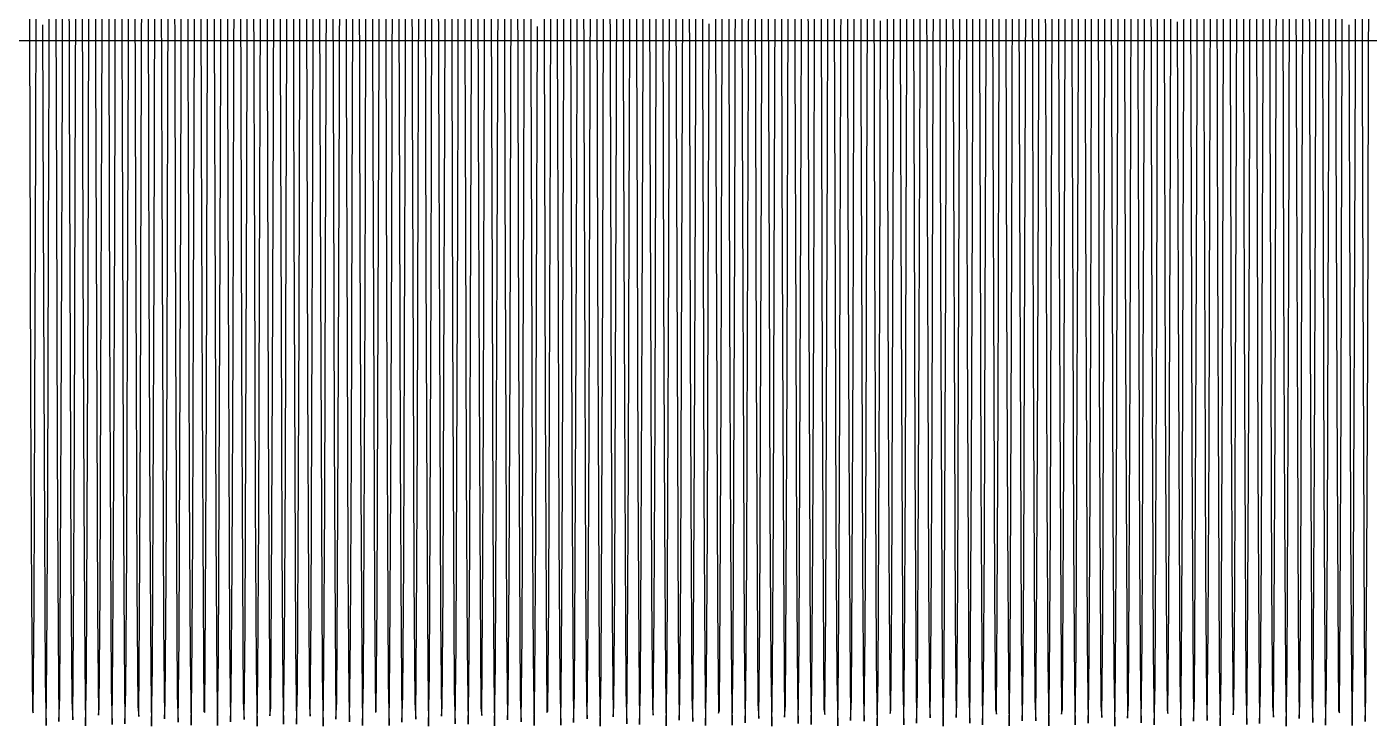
# Model space of a CAD drawing. Header units: metres. Extents: x 5 to 509, y -1 to 159.
# Drawn here: x 99.05 to 114.7, y 121 to 129.16 of the extents above; entities that cross this region are included whole.
import ezdxf

# ---------------------------------------------------------------- set-up
doc = ezdxf.new("R2010")
doc.units = ezdxf.units.M
doc.layers.add('BASE', color=8, linetype='Continuous')
doc.layers.add('WAVE', color=7, linetype='Continuous')

msp = doc.modelspace()

# ---------------------------------------------------------------- linework, layer by layer
at = {"layer": 'BASE'}
msp.add_line((29, 129), (501, 129), dxfattribs=at)
at = {"layer": 'WAVE'}
for points in [[(100.92, 129.907), (100.93, 126.675), (100.94, 123.826), (100.95, 121.828), (100.96, 121.01), (100.97, 121.507), (100.98, 123.236), (100.99, 125.913), (101, 129.098), (101.01, 132.267)], [(101.22, 132.314), (101.23, 129.15), (101.24, 125.96), (101.25, 123.271), (101.26, 121.525), (101.27, 121.008), (101.28, 121.806), (101.29, 123.787), (101.3, 126.626), (101.31, 129.855)], [(102.92, 129.874), (102.93, 126.644), (102.94, 123.801), (102.95, 121.814), (102.96, 121.009), (102.97, 121.518), (102.98, 123.258), (102.99, 125.943), (103, 129.131), (103.01, 132.297)], [(103.22, 132.284), (103.23, 129.117), (103.24, 125.93), (103.25, 123.249), (103.26, 121.513), (103.27, 121.009), (103.28, 121.82), (103.29, 123.812), (103.3, 126.657), (103.31, 129.888)], [(105.221, 132.254), (105.231, 129.084), (105.241, 125.9), (105.251, 123.226), (105.261, 121.502), (105.271, 121.011), (105.281, 121.834), (105.291, 123.837), (105.301, 126.688), (105.311, 129.92)], [(106.151, 130.071), (106.161, 126.834), (106.171, 123.954), (106.181, 121.903), (106.191, 121.02), (106.201, 121.45), (106.211, 123.122), (106.221, 125.761), (106.231, 128.932), (106.241, 132.115)], [(107.221, 132.225), (107.231, 129.052), (107.241, 125.87), (107.251, 123.203), (107.261, 121.49), (107.271, 121.013), (107.281, 121.849), (107.291, 123.862), (107.301, 126.72), (107.311, 129.953)], [(108.151, 130.039), (108.161, 126.803), (108.171, 123.929), (108.181, 121.888), (108.191, 121.018), (108.201, 121.461), (108.211, 123.144), (108.221, 125.79), (108.231, 128.965), (108.241, 132.145)], [(109.221, 132.195), (109.231, 129.019), (109.241, 125.84), (109.251, 123.181), (109.261, 121.479), (109.271, 121.015), (109.281, 121.864), (109.291, 123.887), (109.301, 126.751), (109.311, 129.985)], [(110.151, 130.006), (110.161, 126.772), (110.171, 123.903), (110.181, 121.873), (110.191, 121.016), (110.201, 121.472), (110.211, 123.166), (110.221, 125.82), (110.231, 128.997), (110.241, 132.175)], [(111.221, 132.165), (111.231, 128.986), (111.241, 125.81), (111.251, 123.159), (111.261, 121.468), (111.271, 121.017), (111.281, 121.879), (111.291, 123.912), (111.301, 126.782), (111.311, 130.018)], [(112.151, 129.974), (112.161, 126.74), (112.171, 123.878), (112.181, 121.859), (112.191, 121.014), (112.201, 121.483), (112.211, 123.189), (112.221, 125.85), (112.231, 129.03), (112.241, 132.205)], [(113.221, 132.135), (113.231, 128.954), (113.241, 125.78), (113.251, 123.136), (113.261, 121.457), (113.271, 121.019), (113.281, 121.894), (113.291, 123.937), (113.301, 126.814), (113.311, 130.05)], [(114.151, 129.942), (114.161, 126.709), (114.171, 123.853), (114.181, 121.844), (114.191, 121.012), (114.201, 121.494), (114.211, 123.211), (114.221, 125.88), (114.231, 129.063), (114.241, 132.235)], [(99.99, 132.102), (100, 128.918), (100.01, 125.748), (100.02, 123.112), (100.03, 121.446), (100.04, 121.021), (100.05, 121.91), (100.06, 123.965), (100.07, 126.848), (100.08, 130.085)], [(100.15, 130.168), (100.16, 126.929), (100.17, 124.03), (100.18, 121.949), (100.19, 121.028), (100.2, 121.418), (100.21, 123.056), (100.22, 125.671), (100.23, 128.834), (100.24, 132.024)], [(101.99, 132.072), (102, 128.886), (102.01, 125.718), (102.02, 123.09), (102.03, 121.435), (102.04, 121.024), (102.05, 121.925), (102.06, 123.99), (102.07, 126.879), (102.08, 130.117)], [(102.15, 130.136), (102.16, 126.897), (102.17, 124.005), (102.18, 121.934), (102.19, 121.025), (102.2, 121.429), (102.21, 123.078), (102.22, 125.701), (102.23, 128.867), (102.24, 132.055)], [(103.99, 132.042), (104, 128.853), (104.01, 125.688), (104.02, 123.068), (104.03, 121.424), (104.04, 121.026), (104.05, 121.94), (104.06, 124.016), (104.07, 126.911), (104.08, 130.15)], [(104.15, 130.104), (104.16, 126.866), (104.17, 123.979), (104.18, 121.919), (104.19, 121.023), (104.2, 121.439), (104.21, 123.1), (104.22, 125.731), (104.23, 128.899), (104.24, 132.085)], [(105.991, 132.012), (106.001, 128.82), (106.011, 125.659), (106.021, 123.046), (106.031, 121.414), (106.041, 121.029), (106.051, 121.956), (106.061, 124.041), (106.071, 126.942), (106.081, 130.182)], [(107.991, 131.981), (108.001, 128.788), (108.011, 125.629), (108.021, 123.025), (108.031, 121.404), (108.041, 121.032), (108.051, 121.971), (108.061, 124.067), (108.071, 126.974), (108.081, 130.214)], [(109.991, 131.951), (110.001, 128.755), (110.011, 125.599), (110.021, 123.003), (110.031, 121.393), (110.041, 121.035), (110.051, 121.987), (110.061, 124.093), (110.071, 127.006), (110.081, 130.247)], [(111.381, 130.235), (111.391, 126.995), (111.401, 124.084), (111.411, 121.981), (111.421, 121.034), (111.431, 121.397), (111.441, 123.011), (111.451, 125.61), (111.461, 128.766), (111.471, 131.961)], [(113.381, 130.203), (113.391, 126.963), (113.401, 124.058), (113.411, 121.966), (113.421, 121.031), (113.431, 121.407), (113.441, 123.032), (113.451, 125.639), (113.461, 128.799), (113.471, 131.992)], [(100.76, 131.857), (100.77, 128.655), (100.78, 125.509), (100.79, 122.937), (100.8, 121.363), (100.81, 121.045), (100.82, 122.036), (100.83, 124.172), (100.84, 127.103), (100.85, 130.346)], [(101.38, 130.397), (101.39, 127.153), (101.4, 124.214), (101.41, 122.061), (101.42, 121.051), (101.43, 121.348), (101.44, 122.903), (101.45, 125.462), (101.46, 128.603), (101.47, 131.809)], [(102.76, 131.827), (102.77, 128.622), (102.78, 125.479), (102.79, 122.916), (102.8, 121.353), (102.81, 121.049), (102.82, 122.052), (102.83, 124.198), (102.84, 127.135), (102.85, 130.378)], [(103.38, 130.364), (103.39, 127.121), (103.4, 124.187), (103.41, 122.045), (103.42, 121.047), (103.43, 121.357), (103.44, 122.925), (103.45, 125.492), (103.46, 128.636), (103.47, 131.84)], [(104.76, 131.796), (104.77, 128.589), (104.78, 125.45), (104.79, 122.895), (104.8, 121.344), (104.81, 121.052), (104.82, 122.068), (104.83, 124.225), (104.84, 127.167), (104.85, 130.41)], [(105.381, 130.332), (105.391, 127.09), (105.401, 124.161), (105.411, 122.029), (105.421, 121.044), (105.431, 121.367), (105.441, 122.946), (105.451, 125.521), (105.461, 128.668), (105.471, 131.87)], [(107.381, 130.3), (107.391, 127.058), (107.401, 124.135), (107.411, 122.013), (107.421, 121.04), (107.431, 121.377), (107.441, 122.967), (107.451, 125.55), (107.461, 128.701), (107.471, 131.901)], [(109.381, 130.268), (109.391, 127.026), (109.401, 124.109), (109.411, 121.997), (109.421, 121.037), (109.431, 121.387), (109.441, 122.989), (109.451, 125.58), (109.461, 128.734), (109.471, 131.931)], [(111.991, 131.921), (112.001, 128.722), (112.011, 125.57), (112.021, 122.981), (112.031, 121.383), (112.041, 121.038), (112.051, 122.003), (112.061, 124.118), (112.071, 127.037), (112.081, 130.279)], [(113.991, 131.89), (114.001, 128.69), (114.011, 125.54), (114.021, 122.96), (114.031, 121.373), (114.041, 121.041), (114.051, 122.019), (114.061, 124.144), (114.071, 127.069), (114.081, 130.311)], [(99.38, 130.429), (99.39, 127.185), (99.4, 124.24), (99.41, 122.078), (99.42, 121.054), (99.43, 121.338), (99.44, 122.882), (99.45, 125.433), (99.46, 128.57), (99.47, 131.778)], [(99.53, 131.64), (99.54, 128.424), (99.55, 125.302), (99.56, 122.789), (99.57, 121.297), (99.58, 121.073), (99.59, 122.153), (99.6, 124.359), (99.61, 127.328), (99.62, 130.573)], [(106.611, 130.56), (106.621, 127.315), (106.631, 124.347), (106.641, 122.145), (106.651, 121.071), (106.661, 121.301), (106.671, 122.797), (106.681, 125.314), (106.691, 128.437), (106.701, 131.653)], [(106.761, 131.766), (106.771, 128.557), (106.781, 125.421), (106.791, 122.873), (106.801, 121.334), (106.811, 121.056), (106.821, 122.085), (106.831, 124.251), (106.841, 127.198), (106.851, 130.442)], [(108.611, 130.528), (108.621, 127.283), (108.631, 124.321), (108.641, 122.129), (108.651, 121.067), (108.661, 121.31), (108.671, 122.818), (108.681, 125.343), (108.691, 128.47), (108.701, 131.684)], [(108.761, 131.735), (108.771, 128.524), (108.781, 125.391), (108.791, 122.853), (108.801, 121.325), (108.811, 121.06), (108.821, 122.101), (108.831, 124.277), (108.841, 127.23), (108.851, 130.474)], [(110.611, 130.495), (110.621, 127.251), (110.631, 124.294), (110.641, 122.112), (110.651, 121.063), (110.661, 121.319), (110.671, 122.839), (110.681, 125.372), (110.691, 128.503), (110.701, 131.715)], [(110.761, 131.704), (110.771, 128.491), (110.781, 125.362), (110.791, 122.832), (110.801, 121.316), (110.811, 121.064), (110.821, 122.118), (110.831, 124.304), (110.841, 127.262), (110.851, 130.507)], [(112.611, 130.463), (112.621, 127.219), (112.631, 124.268), (112.641, 122.095), (112.651, 121.059), (112.661, 121.328), (112.671, 122.86), (112.681, 125.402), (112.691, 128.535), (112.701, 131.745)], [(112.761, 131.673), (112.771, 128.459), (112.781, 125.333), (112.791, 122.811), (112.801, 121.307), (112.811, 121.068), (112.821, 122.134), (112.831, 124.33), (112.841, 127.294), (112.851, 130.539)], [(114.611, 130.431), (114.621, 127.187), (114.631, 124.242), (114.641, 122.079), (114.651, 121.055), (114.661, 121.337), (114.671, 122.881), (114.681, 125.431), (114.691, 128.568), (114.701, 131.776)], [(100.61, 130.656), (100.62, 127.411), (100.63, 124.428), (100.64, 122.196), (100.65, 121.085), (100.66, 121.275), (100.67, 122.736), (100.68, 125.228), (100.69, 128.34), (100.7, 131.561)], [(101.53, 131.609), (101.54, 128.391), (101.55, 125.273), (101.56, 122.768), (101.57, 121.288), (101.58, 121.077), (101.59, 122.169), (101.6, 124.385), (101.61, 127.36), (101.62, 130.605)], [(102.61, 130.624), (102.62, 127.379), (102.63, 124.401), (102.64, 122.179), (102.65, 121.08), (102.66, 121.283), (102.67, 122.756), (102.68, 125.256), (102.69, 128.372), (102.7, 131.591)], [(103.53, 131.578), (103.54, 128.359), (103.55, 125.244), (103.56, 122.748), (103.57, 121.28), (103.58, 121.082), (103.59, 122.187), (103.6, 124.412), (103.61, 127.392), (103.62, 130.637)], [(104.61, 130.592), (104.62, 127.347), (104.63, 124.374), (104.64, 122.162), (104.65, 121.075), (104.66, 121.292), (104.67, 122.777), (104.68, 125.285), (104.69, 128.405), (104.7, 131.622)], [(105.531, 131.547), (105.541, 128.326), (105.551, 125.215), (105.561, 122.727), (105.571, 121.271), (105.581, 121.087), (105.591, 122.204), (105.601, 124.439), (105.611, 127.424), (105.621, 130.669)], [(107.531, 131.516), (107.541, 128.293), (107.551, 125.187), (107.561, 122.707), (107.571, 121.263), (107.581, 121.091), (107.591, 122.221), (107.601, 124.466), (107.611, 127.456), (107.621, 130.701)], [(109.531, 131.485), (109.541, 128.261), (109.551, 125.158), (109.561, 122.687), (109.571, 121.255), (109.581, 121.096), (109.591, 122.238), (109.601, 124.493), (109.611, 127.489), (109.621, 130.733)], [(111.841, 130.722), (111.851, 127.477), (111.861, 124.483), (111.871, 122.232), (111.881, 121.095), (111.891, 121.257), (111.901, 122.694), (111.911, 125.168), (111.921, 128.272), (111.931, 131.496)], [(113.841, 130.69), (113.851, 127.445), (113.861, 124.456), (113.871, 122.215), (113.881, 121.09), (113.891, 121.266), (113.901, 122.714), (113.911, 125.197), (113.921, 128.305), (113.931, 131.527)], [(100.3, 131.39), (100.31, 128.161), (100.32, 125.07), (100.33, 122.626), (100.34, 121.23), (100.35, 121.113), (100.36, 122.293), (100.37, 124.576), (100.38, 127.587), (100.39, 130.831)], [(101.84, 130.881), (101.85, 127.638), (101.86, 124.619), (101.87, 122.321), (101.88, 121.121), (101.89, 121.218), (101.9, 122.595), (101.91, 125.025), (101.92, 128.11), (101.93, 131.34)], [(102.3, 131.358), (102.31, 128.128), (102.32, 125.042), (102.33, 122.606), (102.34, 121.222), (102.35, 121.118), (102.36, 122.311), (102.37, 124.603), (102.38, 127.62), (102.39, 130.863)], [(103.84, 130.849), (103.85, 127.606), (103.86, 124.592), (103.87, 122.303), (103.88, 121.116), (103.89, 121.226), (103.9, 122.614), (103.91, 125.054), (103.92, 128.142), (103.93, 131.372)], [(104.3, 131.327), (104.31, 128.096), (104.32, 125.013), (104.33, 122.586), (104.34, 121.215), (104.35, 121.124), (104.36, 122.329), (104.37, 124.631), (104.38, 127.652), (104.39, 130.895)], [(105.841, 130.818), (105.851, 127.574), (105.861, 124.565), (105.871, 122.285), (105.881, 121.11), (105.891, 121.233), (105.901, 122.634), (105.911, 125.082), (105.921, 128.175), (105.931, 131.403)], [(107.841, 130.786), (107.851, 127.542), (107.861, 124.537), (107.871, 122.267), (107.881, 121.105), (107.891, 121.241), (107.901, 122.654), (107.911, 125.111), (107.921, 128.207), (107.931, 131.434)], [(109.841, 130.754), (109.851, 127.51), (109.861, 124.51), (109.871, 122.25), (109.881, 121.1), (109.891, 121.249), (109.901, 122.674), (109.911, 125.139), (109.921, 128.24), (109.931, 131.465)], [(111.531, 131.454), (111.541, 128.228), (111.551, 125.129), (111.561, 122.667), (111.571, 121.247), (111.581, 121.102), (111.591, 122.256), (111.601, 124.52), (111.611, 127.521), (111.621, 130.765)], [(113.531, 131.423), (113.541, 128.196), (113.551, 125.101), (113.561, 122.647), (113.571, 121.239), (113.581, 121.107), (113.591, 122.274), (113.601, 124.547), (113.611, 127.553), (113.621, 130.797)], [(99.84, 130.913), (99.85, 127.67), (99.86, 124.647), (99.87, 122.339), (99.88, 121.127), (99.89, 121.21), (99.9, 122.575), (99.91, 124.997), (99.92, 128.077), (99.93, 131.309)], [(106.301, 131.296), (106.311, 128.063), (106.321, 124.985), (106.331, 122.567), (106.341, 121.207), (106.351, 121.13), (106.361, 122.347), (106.371, 124.658), (106.381, 127.684), (106.391, 130.926)], [(107.071, 131.042), (107.081, 127.802), (107.091, 124.759), (107.101, 122.414), (107.111, 121.152), (107.121, 121.181), (107.131, 122.497), (107.141, 124.882), (107.151, 127.945), (107.161, 131.181)], [(108.301, 131.265), (108.311, 128.031), (108.321, 124.957), (108.331, 122.548), (108.341, 121.2), (108.351, 121.136), (108.361, 122.365), (108.371, 124.686), (108.381, 127.716), (108.391, 130.958)], [(109.071, 131.01), (109.081, 127.77), (109.091, 124.731), (109.101, 122.395), (109.111, 121.146), (109.121, 121.188), (109.131, 122.516), (109.141, 124.91), (109.151, 127.977), (109.161, 131.213)], [(110.301, 131.233), (110.311, 127.999), (110.321, 124.929), (110.331, 122.528), (110.341, 121.193), (110.351, 121.142), (110.361, 122.383), (110.371, 124.713), (110.381, 127.748), (110.391, 130.99)], [(111.071, 130.979), (111.081, 127.737), (111.091, 124.704), (111.101, 122.377), (111.111, 121.139), (111.121, 121.195), (111.131, 122.535), (111.141, 124.938), (111.151, 128.01), (111.161, 131.244)], [(112.301, 131.202), (112.311, 127.966), (112.321, 124.9), (112.331, 122.509), (112.341, 121.186), (112.351, 121.148), (112.361, 122.402), (112.371, 124.741), (112.381, 127.781), (112.391, 131.021)], [(113.071, 130.947), (113.081, 127.705), (113.091, 124.676), (113.101, 122.359), (113.111, 121.133), (113.121, 121.203), (113.131, 122.554), (113.141, 124.966), (113.151, 128.042), (113.161, 131.275)], [(114.301, 131.17), (114.311, 127.934), (114.321, 124.872), (114.331, 122.49), (114.341, 121.179), (114.351, 121.154), (114.361, 122.42), (114.371, 124.769), (114.381, 127.813), (114.391, 131.053)], [(99.07, 131.168), (99.08, 127.931), (99.09, 124.87), (99.1, 122.489), (99.11, 121.178), (99.12, 121.155), (99.13, 122.422), (99.14, 124.771), (99.15, 127.816), (99.16, 131.055)], [(101.07, 131.137), (101.08, 127.899), (101.09, 124.842), (101.1, 122.47), (101.11, 121.171), (101.12, 121.161), (101.13, 122.44), (101.14, 124.798), (101.15, 127.848), (101.16, 131.087)], [(103.07, 131.105), (103.08, 127.867), (103.09, 124.814), (103.1, 122.451), (103.11, 121.165), (103.12, 121.168), (103.13, 122.459), (103.14, 124.826), (103.15, 127.88), (103.16, 131.118)], [(105.071, 131.073), (105.081, 127.834), (105.091, 124.787), (105.101, 122.432), (105.111, 121.158), (105.121, 121.174), (105.131, 122.478), (105.141, 124.854), (105.151, 127.913), (105.161, 131.15)], [(99.23, 129.182), (99.24, 125.991), (99.25, 123.294), (99.26, 121.536), (99.27, 121.006), (99.28, 121.791), (99.29, 123.762), (99.3, 126.595), (99.31, 129.823)], [(104.92, 129.842), (104.93, 126.613), (104.94, 123.777), (104.95, 121.8), (104.96, 121.007), (104.97, 121.53), (104.98, 123.281), (104.99, 125.973), (105.001, 129.163)], [(106.921, 129.809), (106.931, 126.582), (106.941, 123.752), (106.951, 121.785), (106.961, 121.006), (106.971, 121.541), (106.981, 123.304), (106.991, 126.004), (107.001, 129.196)], [(108.921, 129.777), (108.931, 126.55), (108.941, 123.727), (108.951, 121.771), (108.961, 121.005), (108.971, 121.553), (108.981, 123.327), (108.991, 126.034), (109.001, 129.229)], [(112.461, 129.217), (112.471, 126.023), (112.481, 123.319), (112.491, 121.549), (112.501, 121.005), (112.511, 121.776), (112.521, 123.736), (112.531, 126.561), (112.541, 129.788)], [(114.461, 129.185), (114.471, 125.993), (114.481, 123.296), (114.491, 121.537), (114.501, 121.006), (114.511, 121.79), (114.521, 123.76), (114.531, 126.592), (114.541, 129.82)], [(99.69, 129.677), (99.7, 126.455), (99.71, 123.652), (99.72, 121.729), (99.73, 121.002), (99.74, 121.591), (99.75, 123.398), (99.76, 126.127), (99.77, 129.329)], [(101.69, 129.644), (101.7, 126.424), (101.71, 123.628), (101.72, 121.715), (101.73, 121.001), (101.74, 121.603), (101.75, 123.422), (101.76, 126.158), (101.77, 129.362)], [(102.46, 129.381), (102.47, 126.176), (102.48, 123.435), (102.49, 121.61), (102.5, 121.001), (102.51, 121.708), (102.52, 123.614), (102.53, 126.406), (102.54, 129.625)], [(103.69, 129.611), (103.7, 126.393), (103.71, 123.604), (103.72, 121.702), (103.73, 121.001), (103.74, 121.616), (103.75, 123.445), (103.76, 126.189), (103.77, 129.394)], [(104.46, 129.348), (104.47, 126.145), (104.48, 123.412), (104.49, 121.598), (104.5, 121.002), (104.51, 121.721), (104.52, 123.638), (104.53, 126.437), (104.54, 129.658)], [(106.461, 129.315), (106.471, 126.115), (106.481, 123.388), (106.491, 121.585), (106.501, 121.002), (106.511, 121.735), (106.521, 123.662), (106.531, 126.468), (106.541, 129.69)], [(108.461, 129.283), (108.471, 126.084), (108.481, 123.365), (108.491, 121.573), (108.501, 121.003), (108.511, 121.748), (108.521, 123.687), (108.531, 126.499), (108.541, 129.723)], [(110.461, 129.25), (110.471, 126.054), (110.481, 123.342), (110.491, 121.561), (110.501, 121.004), (110.511, 121.762), (110.521, 123.711), (110.531, 126.53), (110.541, 129.755)], [(110.921, 129.744), (110.931, 126.519), (110.941, 123.703), (110.951, 121.757), (110.961, 121.004), (110.971, 121.565), (110.981, 123.35), (110.991, 126.064), (111.001, 129.261)], [(112.921, 129.712), (112.931, 126.488), (112.941, 123.678), (112.951, 121.744), (112.961, 121.003), (112.971, 121.577), (112.981, 123.373), (112.991, 126.095), (113.001, 129.294)], [(100.46, 129.413), (100.47, 126.206), (100.48, 123.459), (100.49, 121.623), (100.5, 121.001), (100.51, 121.694), (100.52, 123.59), (100.53, 126.375), (100.54, 129.593)], [(105.691, 129.579), (105.701, 126.362), (105.711, 123.58), (105.721, 121.689), (105.731, 121), (105.741, 121.628), (105.751, 123.469), (105.761, 126.219), (105.771, 129.427)], [(107.691, 129.546), (107.701, 126.331), (107.711, 123.556), (107.721, 121.675), (107.731, 121), (107.741, 121.641), (107.751, 123.492), (107.761, 126.25), (107.771, 129.46)], [(109.691, 129.514), (109.701, 126.301), (109.711, 123.532), (109.721, 121.662), (109.731, 121), (109.741, 121.654), (109.751, 123.516), (109.761, 126.281), (109.771, 129.492)], [(111.691, 129.481), (111.701, 126.27), (111.711, 123.508), (111.721, 121.649), (111.731, 121), (111.741, 121.667), (111.751, 123.54), (111.761, 126.311), (111.771, 129.525)], [(113.691, 129.448), (113.701, 126.239), (113.711, 123.484), (113.721, 121.636), (113.731, 121), (113.741, 121.68), (113.751, 123.564), (113.761, 126.342), (113.771, 129.558)]]:
    msp.add_lwpolyline(points, dxfattribs=at)

doc.saveas('drawing.dxf')
